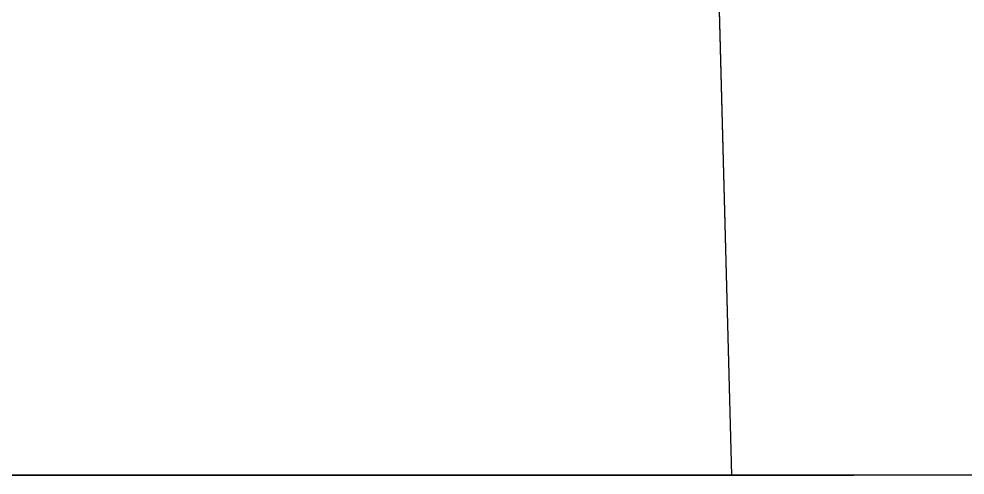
# Model space of a CAD drawing. Header units: millimetres. Extents: x 2148 to 2681, y 758 to 986.
# Drawn here: x 2191.7137 to 2191.7639, y 881.2307 to 881.2549 of the extents above; entities that cross this region are included whole.
import ezdxf

# ---------------------------------------------------------------- set-up
doc = ezdxf.new("R2010")
doc.units = ezdxf.units.MM
for name, color, linetype in [('0.1', 193, 'Continuous'), ('0.4', 121, 'Continuous'), ('ELAYOUT', 4, 'Continuous')]:
    doc.layers.add(name, color=color, linetype=linetype)

msp = doc.modelspace()

# ---------------------------------------------------------------- linework, layer by layer
at = {"layer": '0.1'}
for p, q in [((2191.7482476, 881.3525684, 0), (2191.7515157, 881.2306534, 0)), ((2191.7482476, 881.3525684, 0), (2191.7515157, 881.2306534, 0)), ((2191.7482476, 881.3525684, 0), (2191.7515157, 881.2306534, 0)), ((2191.7482476, 881.3525684, 0), (2191.7515157, 881.2306534, 0)), ((2191.7482476, 881.3525684, 0), (2191.7515157, 881.2306534, 0)), ((2191.7482476, 881.3525684, 0), (2191.7515157, 881.2306534, 0)), ((2191.7482476, 881.3525684, 0), (2191.7515157, 881.2306534, 0)), ((2191.7482476, 881.3525684, 0), (2191.7515157, 881.2306534, 0)), ((2191.7482476, 881.3525684, 0), (2191.7515157, 881.2306534, 0)), ((2191.7482476, 881.3525684, 0), (2191.7515157, 881.2306534, 0)), ((2191.4651655, 881.2306534, 0), (2191.7579984, 881.2306534, 0)), ((2191.4651655, 881.2306534, 0), (2191.7579984, 881.2306534, 0)), ((2191.4651655, 881.2306534, 0), (2191.7579984, 881.2306534, 0)), ((2191.4651655, 881.2306534, 0), (2191.7579984, 881.2306534, 0)), ((2191.4651655, 881.2306534, 0), (2191.7579984, 881.2306534, 0)), ((2191.4651655, 881.2306534, 0), (2191.7579984, 881.2306534, 0)), ((2191.4651655, 881.2306534, 0), (2191.7579984, 881.2306534, 0)), ((2191.4651655, 881.2306534, 0), (2191.7579984, 881.2306534, 0)), ((2191.4651655, 881.2306534, 0), (2191.7579984, 881.2306534, 0)), ((2191.4651655, 881.2306534, 0), (2191.7579984, 881.2306534, 0)), ((2191.7515157, 881.2306534, 0), (2191.4716483, 881.2306534, 0)), ((2191.7515157, 881.2306534, 0), (2191.4716483, 881.2306534, 0)), ((2191.7515157, 881.2306534, 0), (2191.4716483, 881.2306534, 0)), ((2191.7515157, 881.2306534, 0), (2191.4716483, 881.2306534, 0)), ((2191.7515157, 881.2306534, 0), (2191.4716483, 881.2306534, 0)), ((2191.7515157, 881.2306534, 0), (2191.4716483, 881.2306534, 0)), ((2191.7515157, 881.2306534, 0), (2191.4716483, 881.2306534, 0)), ((2191.7515157, 881.2306534, 0), (2191.4716483, 881.2306534, 0)), ((2191.7515157, 881.2306534, 0), (2191.4716483, 881.2306534, 0)), ((2191.7515157, 881.2306534, 0), (2191.4716483, 881.2306534, 0))]:
    msp.add_line(p, q, dxfattribs=at)
at = {"layer": '0.4', "color": 193, "lineweight": 0, "ltscale": 0.5}
for p, q in [((2191.7515157, 881.2306534, 0), (2191.7482476, 881.3525684, 0)), ((2191.7515157, 881.2306534, 0), (2191.7482476, 881.3525684, 0)), ((2191.7515157, 881.2306534, 0), (2191.7482476, 881.3525684, 0)), ((2191.7515157, 881.2306534, 0), (2191.7482476, 881.3525684, 0)), ((2191.7515157, 881.2306534, 0), (2191.7482476, 881.3525684, 0)), ((2191.7515157, 881.2306534, 0), (2191.7482476, 881.3525684, 0)), ((2191.7515157, 881.2306534, 0), (2191.7482476, 881.3525684, 0)), ((2191.7515157, 881.2306534, 0), (2191.7482476, 881.3525684, 0)), ((2191.7515157, 881.2306534, 0), (2191.7482476, 881.3525684, 0)), ((2191.7515157, 881.2306534, 0), (2191.7482476, 881.3525684, 0)), ((2191.6748225, 881.2306534, 0), (2191.7515157, 881.2306534, 0)), ((2191.6748225, 881.2306534, 0), (2191.7515157, 881.2306534, 0)), ((2191.6748225, 881.2306534, 0), (2191.7515157, 881.2306534, 0)), ((2191.6748225, 881.2306534, 0), (2191.7515157, 881.2306534, 0)), ((2191.6748225, 881.2306534, 0), (2191.7515157, 881.2306534, 0)), ((2191.6748225, 881.2306534, 0), (2191.7515157, 881.2306534, 0)), ((2191.6748225, 881.2306534, 0), (2191.7515157, 881.2306534, 0)), ((2191.6748225, 881.2306534, 0), (2191.7515157, 881.2306534, 0)), ((2191.6748225, 881.2306534, 0), (2191.7515157, 881.2306534, 0)), ((2191.6748225, 881.2306534, 0), (2191.7515157, 881.2306534, 0))]:
    msp.add_line(p, q, dxfattribs=at)
at = {"layer": 'ELAYOUT', "ltscale": 10}
msp.add_line((2192.7674977, 881.2306534, 0), (2189.9767106, 881.2306534, 0), dxfattribs=at)

doc.saveas('drawing.dxf')
